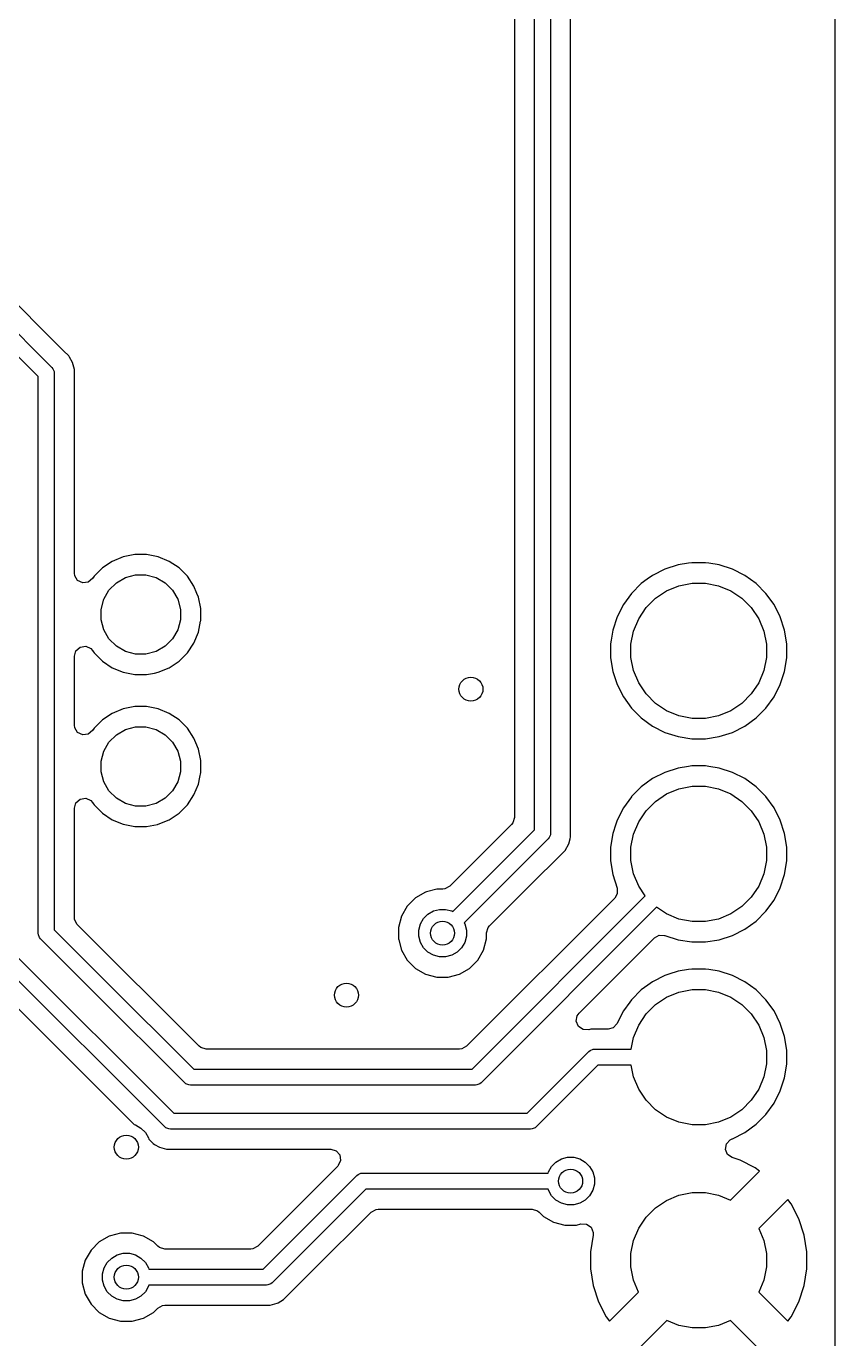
# Model space of a CAD drawing. Extents: x 45 to 205, y -97 to -37.
# Drawn here: x 194.5 to 204.6, y -84.42 to -68.01 of the extents above; entities that cross this region are included whole.
import ezdxf

# ---------------------------------------------------------------- set-up
doc = ezdxf.new("R2010")
doc.units = 0
doc.layers.add('BLACK', color=7, linetype='CONTINUOUS')

msp = doc.modelspace()

# ---------------------------------------------------------------- linework, layer by layer
at = {"layer": 'BLACK', "linetype": 'CONTINUOUS'}
for p, q in [((204.59949, -37.52457), (204.59949, -96.47557)), ((200.84999, -70.70007), (200.84999, -50.491492)), ((201.04999, -50.45007), (201.04999, -70.70007)), ((201.30049, -70.653926), (201.30049, -50.403926)), ((200.59949, -50.646614), (200.59949, -77.903526)), ((200.84999, -78.058648), (200.84999, -70.70007)), ((201.04999, -70.70007), (201.04999, -78.10007)), ((201.30049, -75.733391), (201.30049, -70.653926)), ((194.965206, -72.069533), (193.915206, -71.019532)), ((193.770705, -71.229291), (194.820705, -72.279291)), ((194.649994, -72.391424), (193.658572, -71.400002)), ((195.030463, -72.13479), (194.965206, -72.069533)), ((195.030464, -72.134793), (195.030463, -72.13479)), ((195.030467, -72.134796), (195.030464, -72.134793)), ((195.039574, -72.15057), (195.030467, -72.134796)), ((195.076608, -72.214714), (195.039574, -72.15057)), ((194.820705, -72.279291), (194.833141, -72.294444)), ((194.833141, -72.294444), (194.833141, -72.294445)), ((194.833141, -72.294445), (194.848073, -72.330493)), ((194.848073, -72.330493), (194.849994, -72.350002)), ((194.849994, -72.350002), (194.849994, -76.700002)), ((195.100494, -72.303858), (195.076608, -72.214714)), ((195.100494, -72.30386), (195.100494, -72.303858)), ((195.100494, -74.848538), (195.100494, -72.30386)), ((194.649994, -76.700002), (194.649994, -72.391424)), ((195.710662, -74.645704), (195.574091, -74.702273)), ((195.710672, -74.645701), (195.710662, -74.645704)), ((195.85566, -74.616861), (195.710672, -74.645701)), ((195.855662, -74.616861), (195.85566, -74.616861)), ((196.003498, -74.616861), (195.855662, -74.616861)), ((196.0035, -74.616861), (196.003498, -74.616861)), ((196.148487, -74.645701), (196.0035, -74.616861)), ((196.148497, -74.645704), (196.148487, -74.645701)), ((196.285068, -74.702273), (196.148497, -74.645704)), ((195.45116, -74.784412), (195.346631, -74.888941)), ((195.451164, -74.784409), (195.45116, -74.784412)), ((195.574078, -74.70228), (195.451164, -74.784409)), ((195.574091, -74.702273), (195.574078, -74.70228)), ((196.285081, -74.70228), (196.285068, -74.702273)), ((196.407995, -74.784409), (196.285081, -74.70228)), ((196.407999, -74.784412), (196.407995, -74.784409)), ((196.512528, -74.888941), (196.407999, -74.784412)), ((202.477546, -74.80013), (202.323205, -74.87877)), ((202.642296, -74.746599), (202.477546, -74.80013)), ((202.773722, -74.725783), (202.642296, -74.746599)), ((202.813383, -74.719502), (202.773722, -74.725783)), ((202.986605, -74.719502), (202.813383, -74.719502)), ((203.026265, -74.725783), (202.986605, -74.719502)), ((203.157692, -74.746599), (203.026265, -74.725783)), ((203.157693, -74.746599), (203.157692, -74.746599)), ((203.157695, -74.7466), (203.157693, -74.746599)), ((203.322439, -74.800129), (203.157695, -74.7466)), ((203.476782, -74.87877), (203.322439, -74.800129)), ((195.104912, -74.881343), (195.100494, -74.848538)), ((195.141631, -74.940786), (195.104912, -74.881343)), ((195.204658, -74.970941), (195.141631, -74.940786)), ((195.273983, -74.962234), (195.204658, -74.970941)), ((195.327596, -74.917429), (195.273983, -74.962234)), ((195.346628, -74.888945), (195.327596, -74.917429)), ((195.346631, -74.888941), (195.346628, -74.888945)), ((195.532903, -75.06298), (195.625199, -74.970684)), ((195.625199, -74.970684), (195.738238, -74.905421)), ((195.738238, -74.905421), (195.864317, -74.871639)), ((195.864317, -74.871639), (195.994843, -74.871639)), ((195.994843, -74.871639), (196.120922, -74.905421)), ((196.120922, -74.905421), (196.233961, -74.970684)), ((196.233961, -74.970684), (196.326257, -75.06298)), ((196.512531, -74.888945), (196.512528, -74.888941)), ((196.59466, -75.011859), (196.512531, -74.888945)), ((202.183063, -74.98059), (202.060582, -75.103071)), ((202.183064, -74.98059), (202.183063, -74.98059)), ((202.183066, -74.980588), (202.183064, -74.98059)), ((202.258245, -74.925967), (202.183066, -74.980588)), ((202.323205, -74.87877), (202.258245, -74.925967)), ((202.653252, -75.006603), (202.816679, -74.974095)), ((202.816679, -74.974095), (202.983309, -74.974095)), ((202.983309, -74.974095), (203.146736, -75.006603)), ((203.616922, -74.980588), (203.476782, -74.87877)), ((203.739408, -75.103074), (203.616922, -74.980588)), ((195.46764, -75.176019), (195.532903, -75.06298)), ((196.326257, -75.06298), (196.39152, -75.176019)), ((196.594667, -75.011872), (196.59466, -75.011859)), ((196.632442, -75.103071), (196.594667, -75.011872)), ((196.651238, -75.148448), (196.632442, -75.103071)), ((196.651238, -75.148452), (196.651238, -75.148448)), ((196.651239, -75.148453), (196.651238, -75.148452)), ((196.68008, -75.29344), (196.651239, -75.148453)), ((202.027614, -75.148448), (201.958762, -75.243213)), ((202.06058, -75.103074), (202.027614, -75.148448)), ((202.060582, -75.103072), (202.06058, -75.103074)), ((202.060582, -75.103071), (202.060582, -75.103072)), ((202.36076, -75.162943), (202.499307, -75.070369)), ((202.499307, -75.070369), (202.653252, -75.006603)), ((203.146736, -75.006603), (203.300681, -75.070369)), ((203.300681, -75.070369), (203.439228, -75.162943)), ((203.841226, -75.243214), (203.739408, -75.103074)), ((195.433858, -75.302098), (195.46764, -75.176019)), ((195.433858, -75.432624), (195.433858, -75.302098)), ((196.39152, -75.176019), (196.425302, -75.302098)), ((196.425302, -75.302098), (196.425302, -75.432624)), ((196.68008, -75.441281), (196.68008, -75.29344)), ((201.958762, -75.243213), (201.880122, -75.397554)), ((202.150361, -75.419315), (202.242935, -75.280768)), ((202.242935, -75.280768), (202.36076, -75.162943)), ((203.439228, -75.162943), (203.557053, -75.280768)), ((203.557053, -75.280768), (203.649627, -75.419315)), ((203.919867, -75.397557), (203.841226, -75.243214)), ((195.46764, -75.558703), (195.433858, -75.432624)), ((196.425302, -75.432624), (196.39152, -75.558703)), ((196.651238, -75.586274), (196.678295, -75.450252)), ((196.678295, -75.450252), (196.68008, -75.441281)), ((201.880122, -75.397554), (201.826591, -75.562304)), ((202.086595, -75.57326), (202.150361, -75.419315)), ((203.649627, -75.419315), (203.713393, -75.57326)), ((203.973396, -75.562301), (203.919867, -75.397557)), ((195.532903, -75.671742), (195.46764, -75.558703)), ((196.39152, -75.558703), (196.326257, -75.671742)), ((196.594664, -75.722856), (196.651238, -75.586274)), ((201.826591, -75.562304), (201.806828, -75.687086)), ((202.054087, -75.736687), (202.086595, -75.57326)), ((203.713393, -75.57326), (203.745901, -75.736687)), ((204.000494, -75.733391), (203.973396, -75.562301)), ((195.120179, -75.819144), (195.172983, -75.773389)), ((195.172983, -75.773389), (195.242141, -75.763445)), ((195.242141, -75.763445), (195.305697, -75.79247)), ((195.305697, -75.79247), (195.327595, -75.817291)), ((195.625199, -75.764038), (195.532903, -75.671742)), ((195.738238, -75.829301), (195.625199, -75.764038)), ((196.233961, -75.764038), (196.120922, -75.829301)), ((196.326257, -75.671742), (196.233961, -75.764038)), ((196.512531, -75.845777), (196.594664, -75.722856)), ((201.30049, -78.146214), (201.30049, -75.733391)), ((201.806828, -75.687086), (201.799494, -75.733391)), ((201.799494, -75.733391), (201.799494, -75.906613)), ((202.054087, -75.903317), (202.054087, -75.736687)), ((203.745901, -75.736687), (203.745901, -75.903317)), ((204.000494, -75.906613), (204.000494, -75.733391)), ((195.100494, -75.886183), (195.120179, -75.819144)), ((195.100494, -76.748538), (195.100494, -75.886183)), ((195.327595, -75.817291), (195.335965, -75.829817)), ((195.335965, -75.829817), (195.34663, -75.845779)), ((195.34663, -75.845779), (195.45116, -75.950309)), ((195.45116, -75.950309), (195.451164, -75.950312)), ((195.451164, -75.950312), (195.574078, -76.032441)), ((195.864317, -75.863083), (195.738238, -75.829301)), ((195.994843, -75.863083), (195.864317, -75.863083)), ((196.120922, -75.829301), (195.994843, -75.863083)), ((196.285075, -76.032445), (196.407996, -75.950312)), ((196.407996, -75.950312), (196.512531, -75.845777)), ((201.799494, -75.906613), (201.826592, -76.077703)), ((202.086595, -76.066744), (202.054087, -75.903317)), ((203.745901, -75.903317), (203.713393, -76.066744)), ((203.973396, -76.077703), (204.000494, -75.906613)), ((195.574078, -76.032441), (195.574091, -76.032448)), ((195.574091, -76.032448), (195.710662, -76.089017)), ((195.710662, -76.089017), (195.710667, -76.089019)), ((195.710667, -76.089019), (195.710671, -76.089019)), ((195.710671, -76.089019), (195.710672, -76.08902)), ((195.710672, -76.08902), (195.855659, -76.117861)), ((195.855659, -76.117861), (195.855662, -76.117861)), ((195.855662, -76.117861), (196.0035, -76.117861)), ((196.0035, -76.117861), (196.101042, -76.098457)), ((196.101042, -76.098457), (196.148493, -76.089019)), ((196.148493, -76.089019), (196.285075, -76.032445)), ((201.826592, -76.077703), (201.880121, -76.242447)), ((202.150361, -76.220689), (202.086595, -76.066744)), ((203.713393, -76.066744), (203.649627, -76.220689)), ((203.919867, -76.242447), (203.973396, -76.077703)), ((201.880121, -76.242447), (201.958762, -76.39679)), ((202.242935, -76.359236), (202.150361, -76.220689)), ((203.649627, -76.220689), (203.557053, -76.359236)), ((203.841226, -76.39679), (203.919867, -76.242447)), ((201.958762, -76.39679), (202.06058, -76.53693)), ((202.36076, -76.477061), (202.242935, -76.359236)), ((203.557053, -76.359236), (203.439228, -76.477061)), ((203.739408, -76.53693), (203.841226, -76.39679)), ((195.574078, -76.60228), (195.451164, -76.684409)), ((195.574091, -76.602273), (195.574078, -76.60228)), ((195.710662, -76.545704), (195.574091, -76.602273)), ((195.710672, -76.545701), (195.710662, -76.545704)), ((195.85566, -76.516861), (195.710672, -76.545701)), ((195.855662, -76.516861), (195.85566, -76.516861)), ((196.003498, -76.516861), (195.855662, -76.516861)), ((196.0035, -76.516861), (196.003498, -76.516861)), ((196.148487, -76.545701), (196.0035, -76.516861)), ((196.148497, -76.545704), (196.148487, -76.545701)), ((196.285068, -76.602273), (196.148497, -76.545704)), ((196.285081, -76.60228), (196.285068, -76.602273)), ((196.407995, -76.684409), (196.285081, -76.60228)), ((202.06058, -76.53693), (202.183066, -76.659416)), ((202.499307, -76.569635), (202.36076, -76.477061)), ((202.653252, -76.633401), (202.499307, -76.569635)), ((203.300681, -76.569635), (203.146736, -76.633401)), ((203.439228, -76.477061), (203.300681, -76.569635)), ((203.616922, -76.659416), (203.739408, -76.53693)), ((194.649994, -79.350002), (194.649994, -76.700002)), ((194.849994, -76.700002), (194.849994, -79.30858)), ((195.104912, -76.781343), (195.100494, -76.748538)), ((195.141631, -76.840786), (195.104912, -76.781343)), ((195.346628, -76.788945), (195.327596, -76.817429)), ((195.346631, -76.788941), (195.346628, -76.788945)), ((195.45116, -76.684412), (195.346631, -76.788941)), ((195.451164, -76.684409), (195.45116, -76.684412)), ((195.738238, -76.805421), (195.864317, -76.771639)), ((195.864317, -76.771639), (195.994843, -76.771639)), ((195.994843, -76.771639), (196.120922, -76.805421)), ((196.407999, -76.684412), (196.407995, -76.684409)), ((196.512528, -76.788941), (196.407999, -76.684412)), ((196.512531, -76.788945), (196.512528, -76.788941)), ((196.59466, -76.911859), (196.512531, -76.788945)), ((202.183066, -76.659416), (202.323206, -76.761234)), ((202.323206, -76.761234), (202.477549, -76.839875)), ((202.816679, -76.665909), (202.653252, -76.633401)), ((202.983309, -76.665909), (202.816679, -76.665909)), ((203.146736, -76.633401), (202.983309, -76.665909)), ((203.322439, -76.839875), (203.476782, -76.761234)), ((203.476782, -76.761234), (203.616922, -76.659416)), ((195.204658, -76.870941), (195.141631, -76.840786)), ((195.273983, -76.862234), (195.204658, -76.870941)), ((195.327596, -76.817429), (195.273983, -76.862234)), ((195.532903, -76.96298), (195.625199, -76.870684)), ((195.625199, -76.870684), (195.738238, -76.805421)), ((196.120922, -76.805421), (196.233961, -76.870684)), ((196.233961, -76.870684), (196.326257, -76.96298)), ((196.594667, -76.911872), (196.59466, -76.911859)), ((196.619769, -76.972474), (196.594667, -76.911872)), ((202.477549, -76.839875), (202.642293, -76.893404)), ((202.642293, -76.893404), (202.813383, -76.920502)), ((202.813383, -76.920502), (202.813384, -76.920502)), ((202.813384, -76.920502), (202.986604, -76.920502)), ((202.986604, -76.920502), (202.986605, -76.920502)), ((202.986605, -76.920502), (203.157695, -76.893404)), ((203.157695, -76.893404), (203.322439, -76.839875)), ((195.433858, -77.202098), (195.46764, -77.076019)), ((195.46764, -77.076019), (195.532903, -76.96298)), ((196.326257, -76.96298), (196.39152, -77.076019)), ((196.39152, -77.076019), (196.425302, -77.202098)), ((196.651238, -77.048448), (196.619769, -76.972474)), ((196.651238, -77.048452), (196.651238, -77.048448)), ((196.651239, -77.048453), (196.651238, -77.048452)), ((196.68008, -77.19344), (196.651239, -77.048453)), ((195.433858, -77.332624), (195.433858, -77.202098)), ((196.425302, -77.202098), (196.425302, -77.332624)), ((196.68008, -77.341281), (196.68008, -77.19344)), ((202.773722, -77.265783), (202.642296, -77.286599)), ((202.813383, -77.259502), (202.773722, -77.265783)), ((202.986605, -77.259502), (202.813383, -77.259502)), ((203.026265, -77.265783), (202.986605, -77.259502)), ((203.157692, -77.286599), (203.026265, -77.265783)), ((195.46764, -77.458703), (195.433858, -77.332624)), ((196.425302, -77.332624), (196.39152, -77.458703)), ((196.651238, -77.486274), (196.668511, -77.399439)), ((196.668511, -77.399439), (196.68008, -77.341281)), ((202.323205, -77.41877), (202.24325, -77.476861)), ((202.477546, -77.34013), (202.323205, -77.41877)), ((202.642296, -77.286599), (202.477546, -77.34013)), ((203.157693, -77.286599), (203.157692, -77.286599)), ((203.157695, -77.2866), (203.157693, -77.286599)), ((203.322439, -77.340129), (203.157695, -77.2866)), ((203.476782, -77.41877), (203.322439, -77.340129)), ((203.616922, -77.520588), (203.476782, -77.41877)), ((195.532903, -77.571742), (195.46764, -77.458703)), ((195.625199, -77.664038), (195.532903, -77.571742)), ((196.326257, -77.571742), (196.233961, -77.664038)), ((196.39152, -77.458703), (196.326257, -77.571742)), ((196.594664, -77.622856), (196.651238, -77.486274)), ((202.183063, -77.52059), (202.060582, -77.643071)), ((202.183064, -77.52059), (202.183063, -77.52059)), ((202.183066, -77.520588), (202.183064, -77.52059)), ((202.24325, -77.476861), (202.183066, -77.520588)), ((202.499307, -77.610369), (202.653252, -77.546603)), ((202.653252, -77.546603), (202.816679, -77.514095)), ((202.816679, -77.514095), (202.983309, -77.514095)), ((202.983309, -77.514095), (203.146736, -77.546603)), ((203.146736, -77.546603), (203.300681, -77.610369)), ((203.739408, -77.643074), (203.616922, -77.520588)), ((195.100494, -77.786183), (195.120179, -77.719144)), ((195.120179, -77.719144), (195.172983, -77.673389)), ((195.172983, -77.673389), (195.242141, -77.663445)), ((195.242141, -77.663445), (195.305697, -77.69247)), ((195.305697, -77.69247), (195.327595, -77.717291)), ((195.327595, -77.717291), (195.334706, -77.727933)), ((195.334706, -77.727933), (195.34663, -77.745779)), ((195.34663, -77.745779), (195.45116, -77.850309)), ((195.738238, -77.729301), (195.625199, -77.664038)), ((195.864317, -77.763083), (195.738238, -77.729301)), ((195.994843, -77.763083), (195.864317, -77.763083)), ((196.120922, -77.729301), (195.994843, -77.763083)), ((196.233961, -77.664038), (196.120922, -77.729301)), ((196.407996, -77.850312), (196.512531, -77.745777)), ((196.512531, -77.745777), (196.594664, -77.622856)), ((202.058814, -77.645505), (201.958762, -77.783213)), ((202.06058, -77.643074), (202.058814, -77.645505)), ((202.060582, -77.643072), (202.06058, -77.643074)), ((202.060582, -77.643071), (202.060582, -77.643072)), ((202.242935, -77.820768), (202.36076, -77.702943)), ((202.36076, -77.702943), (202.499307, -77.610369)), ((203.300681, -77.610369), (203.439228, -77.702943)), ((203.439228, -77.702943), (203.557053, -77.820768)), ((203.841226, -77.783214), (203.739408, -77.643074)), ((195.100494, -79.153458), (195.100494, -77.786183)), ((195.45116, -77.850309), (195.451164, -77.850312)), ((195.451164, -77.850312), (195.574078, -77.932441)), ((195.574078, -77.932441), (195.574091, -77.932448)), ((195.574091, -77.932448), (195.710662, -77.989017)), ((196.148493, -77.989019), (196.285075, -77.932445)), ((196.285075, -77.932445), (196.407996, -77.850312)), ((200.59949, -77.903526), (200.579805, -77.970565)), ((201.880121, -77.937557), (201.8634, -77.989019)), ((201.880122, -77.937554), (201.880121, -77.937556)), ((201.880121, -77.937556), (201.880121, -77.937557)), ((201.958762, -77.783213), (201.880122, -77.937554)), ((202.150361, -77.959315), (202.242935, -77.820768)), ((203.557053, -77.820768), (203.649627, -77.959315)), ((203.919867, -77.937557), (203.841226, -77.783214)), ((203.973396, -78.102301), (203.919867, -77.937557)), ((195.710662, -77.989017), (195.710667, -77.989019)), ((195.710667, -77.989019), (195.710671, -77.989019)), ((195.710671, -77.989019), (195.710672, -77.98902)), ((195.710672, -77.98902), (195.855659, -78.017861)), ((195.855659, -78.017861), (195.855662, -78.017861)), ((195.855662, -78.017861), (196.0035, -78.017861)), ((196.0035, -78.017861), (196.137493, -77.991207)), ((196.137493, -77.991207), (196.148493, -77.989019)), ((200.563171, -77.991207), (199.791127, -78.763251)), ((199.828068, -79.080569), (200.84999, -78.058648)), ((200.579805, -77.970565), (200.563171, -77.991207)), ((201.04999, -78.10007), (201.048069, -78.119579)), ((201.8634, -77.989019), (201.826591, -78.102304)), ((202.086595, -78.11326), (202.150361, -77.959315)), ((203.649627, -77.959315), (203.713393, -78.11326)), ((201.020701, -78.170781), (199.96949, -79.221991)), ((201.033137, -78.155627), (201.020701, -78.170781)), ((201.048069, -78.119579), (201.033137, -78.155627)), ((201.23046, -78.315282), (201.276604, -78.235358)), ((201.276604, -78.235358), (201.294223, -78.169601)), ((201.294223, -78.169601), (201.30049, -78.146214)), ((201.826591, -78.102304), (201.799494, -78.273391)), ((202.054087, -78.276687), (202.086595, -78.11326)), ((203.713393, -78.11326), (203.745901, -78.276687)), ((204.000494, -78.273391), (203.973396, -78.102301)), ((200.749006, -78.796736), (201.23046, -78.315282)), ((201.799494, -78.273391), (201.799494, -78.446612)), ((202.054087, -78.443317), (202.054087, -78.276687)), ((203.745901, -78.276687), (203.745901, -78.443317)), ((204.000494, -78.446613), (204.000494, -78.273391)), ((201.799494, -78.446612), (201.826591, -78.6177)), ((202.086595, -78.606744), (202.054087, -78.443317)), ((203.745901, -78.443317), (203.713393, -78.606744)), ((203.973396, -78.617703), (204.000494, -78.446613)), ((201.826591, -78.6177), (201.881591, -78.786972)), ((202.150361, -78.760689), (202.086595, -78.606744)), ((203.713393, -78.606744), (203.649627, -78.760689)), ((203.919867, -78.782447), (203.973396, -78.617703)), ((199.361972, -78.909563), (199.259483, -79.012052)), ((199.361978, -78.909558), (199.361972, -78.909563)), ((199.487501, -78.837087), (199.361978, -78.909558)), ((199.498983, -78.83401), (199.487501, -78.837087)), ((199.627515, -78.79957), (199.498983, -78.83401)), ((199.703446, -78.79957), (199.627515, -78.79957)), ((199.729804, -78.796736), (199.703446, -78.79957)), ((199.791127, -78.763251), (199.729804, -78.796736)), ((201.851341, -78.912971), (200.001131, -80.763183)), ((200.068572, -81.050002), (202.233483, -78.88509)), ((200.286809, -79.258933), (200.749006, -78.796736)), ((201.883586, -78.856813), (201.851341, -78.912971)), ((201.881591, -78.786972), (201.883586, -78.856813)), ((202.233483, -78.88509), (202.150361, -78.760689)), ((203.557053, -78.899236), (203.439228, -79.017061)), ((203.649627, -78.760689), (203.557053, -78.899236)), ((203.841226, -78.93679), (203.919867, -78.782447)), ((199.259478, -79.012058), (199.187007, -79.137581)), ((199.259483, -79.012052), (199.259478, -79.012058)), ((199.517362, -79.112064), (199.585185, -79.072906)), ((199.585185, -79.072906), (199.660832, -79.052637)), ((199.660832, -79.052637), (199.739148, -79.052637)), ((199.739148, -79.052637), (199.814795, -79.072906)), ((199.814795, -79.072906), (199.828068, -79.080569)), ((202.374905, -79.026512), (200.180705, -81.220713)), ((202.499307, -79.109635), (202.374905, -79.026512)), ((203.439228, -79.017061), (203.300681, -79.109635)), ((203.616922, -79.199416), (203.739408, -79.07693)), ((203.739408, -79.07693), (203.841226, -78.93679)), ((195.103328, -79.179816), (195.100494, -79.153458)), ((195.136813, -79.241139), (195.103328, -79.179816)), ((196.658857, -80.763183), (195.136813, -79.241139)), ((199.187006, -79.137585), (199.14949, -79.277595)), ((199.187007, -79.137581), (199.187006, -79.137585)), ((199.402557, -79.310912), (199.422826, -79.235265)), ((199.422826, -79.235265), (199.461984, -79.167442)), ((199.461984, -79.167442), (199.517362, -79.112064)), ((199.96949, -79.221991), (199.977154, -79.235265)), ((199.977154, -79.235265), (199.997423, -79.310912)), ((202.653252, -79.173401), (202.499307, -79.109635)), ((202.816679, -79.205909), (202.653252, -79.173401)), ((202.983309, -79.205909), (202.816679, -79.205909)), ((203.146736, -79.173401), (202.983309, -79.205909)), ((203.300681, -79.109635), (203.146736, -79.173401)), ((203.476782, -79.301234), (203.616922, -79.199416)), ((194.651915, -79.369511), (194.649994, -79.350002)), ((194.666847, -79.405559), (194.651915, -79.369511)), ((194.679283, -79.420713), (194.666847, -79.405559)), ((194.849994, -79.30858), (195.470705, -79.929291)), ((199.14949, -79.277595), (199.14949, -79.422545)), ((199.402557, -79.389228), (199.402557, -79.310912)), ((199.422826, -79.464875), (199.402557, -79.389228)), ((199.997423, -79.389228), (199.977154, -79.464875)), ((199.997423, -79.310912), (199.997423, -79.389228)), ((200.25049, -79.346614), (200.270175, -79.279575)), ((200.25049, -79.422545), (200.25049, -79.346614)), ((200.270175, -79.279575), (200.286809, -79.258933)), ((201.406143, -80.349534), (202.347025, -79.408651)), ((202.347025, -79.408651), (202.408346, -79.375168)), ((202.408346, -79.375168), (202.473023, -79.378403)), ((202.473023, -79.378403), (202.477541, -79.379871)), ((202.477541, -79.379871), (202.477549, -79.379875)), ((202.477549, -79.379875), (202.642293, -79.433404)), ((203.157695, -79.433404), (203.322439, -79.379875)), ((203.322439, -79.379875), (203.476782, -79.301234)), ((195.329283, -80.070713), (194.679283, -79.420713)), ((199.14949, -79.422545), (199.1524, -79.433404)), ((199.1524, -79.433404), (199.187007, -79.562558)), ((199.187007, -79.562558), (199.259478, -79.688081)), ((199.461984, -79.532698), (199.422826, -79.464875)), ((199.517362, -79.588076), (199.461984, -79.532698)), ((199.937996, -79.532698), (199.882618, -79.588076)), ((199.977154, -79.464875), (199.937996, -79.532698)), ((200.140499, -79.688085), (200.212974, -79.562555)), ((200.212974, -79.562555), (200.25049, -79.422545)), ((202.642293, -79.433404), (202.813383, -79.460502)), ((202.813383, -79.460502), (202.813384, -79.460502)), ((202.813384, -79.460502), (202.986604, -79.460502)), ((202.986604, -79.460502), (202.986605, -79.460502)), ((202.986605, -79.460502), (203.157695, -79.433404)), ((196.229283, -81.770713), (194.179283, -79.720713)), ((194.349994, -79.60858), (196.341416, -81.600002)), ((199.259478, -79.688081), (199.25948, -79.688083)), ((199.25948, -79.688083), (199.259481, -79.688085)), ((199.259481, -79.688085), (199.361975, -79.790579)), ((199.585185, -79.627234), (199.517362, -79.588076)), ((199.660832, -79.647503), (199.585185, -79.627234)), ((199.739148, -79.647503), (199.660832, -79.647503)), ((199.814795, -79.627234), (199.739148, -79.647503)), ((199.882618, -79.588076), (199.814795, -79.627234)), ((200.038005, -79.790579), (200.140499, -79.688085)), ((193.969524, -79.865214), (195.847611, -81.743301)), ((199.361975, -79.790579), (199.361976, -79.79058)), ((199.361976, -79.79058), (199.361978, -79.790581)), ((199.361978, -79.790581), (199.487501, -79.863052)), ((199.487501, -79.863052), (199.487502, -79.863052)), ((199.487502, -79.863052), (199.487505, -79.863054)), ((199.487505, -79.863054), (199.627515, -79.90057)), ((199.627515, -79.90057), (199.627518, -79.90057)), ((199.627518, -79.90057), (199.772462, -79.90057)), ((199.772462, -79.90057), (199.772465, -79.90057)), ((199.772465, -79.90057), (199.912475, -79.863054)), ((199.912475, -79.863054), (200.038005, -79.790579)), ((202.477546, -79.88013), (202.323205, -79.95877)), ((202.526869, -79.864104), (202.477546, -79.88013)), ((202.642293, -79.8266), (202.526869, -79.864104)), ((202.642296, -79.826599), (202.642293, -79.8266)), ((202.773722, -79.805783), (202.642296, -79.826599)), ((202.813383, -79.799502), (202.773722, -79.805783)), ((202.986605, -79.799502), (202.813383, -79.799502)), ((203.026265, -79.805783), (202.986605, -79.799502)), ((203.157692, -79.826599), (203.026265, -79.805783)), ((203.157693, -79.826599), (203.157692, -79.826599)), ((203.157695, -79.8266), (203.157693, -79.826599)), ((203.322439, -79.880129), (203.157695, -79.8266)), ((203.476782, -79.95877), (203.322439, -79.880129)), ((196.479284, -81.220713), (195.329283, -80.070713)), ((195.470705, -79.929291), (196.591415, -81.050002)), ((202.183063, -80.06059), (202.060582, -80.183071)), ((202.183064, -80.06059), (202.183063, -80.06059)), ((202.183066, -80.060588), (202.183064, -80.06059)), ((202.263251, -80.00233), (202.183066, -80.060588)), ((202.323205, -79.95877), (202.263251, -80.00233)), ((202.653252, -80.086603), (202.816679, -80.054095)), ((202.816679, -80.054095), (202.983309, -80.054095)), ((202.983309, -80.054095), (203.146736, -80.086603)), ((203.616922, -80.060588), (203.476782, -79.95877)), ((203.739408, -80.183074), (203.616922, -80.060588)), ((202.038655, -80.213251), (201.958762, -80.323213)), ((202.06058, -80.183074), (202.038655, -80.213251)), ((202.060582, -80.183072), (202.06058, -80.183074)), ((202.060582, -80.183071), (202.060582, -80.183072)), ((202.36076, -80.242943), (202.499307, -80.150369)), ((202.499307, -80.150369), (202.653252, -80.086603)), ((203.146736, -80.086603), (203.300681, -80.150369)), ((203.300681, -80.150369), (203.439228, -80.242943)), ((203.841226, -80.323214), (203.739408, -80.183074)), ((201.370705, -80.451928), (201.382293, -80.383026)), ((201.382293, -80.383026), (201.406143, -80.349534)), ((201.958762, -80.323213), (201.87796, -80.481797)), ((202.150361, -80.499315), (202.242935, -80.360768)), ((202.242935, -80.360768), (202.36076, -80.242943)), ((203.439228, -80.242943), (203.557053, -80.360768)), ((203.557053, -80.360768), (203.649627, -80.499315)), ((203.919867, -80.477557), (203.841226, -80.323214)), ((201.398207, -80.516157), (201.370705, -80.451928)), ((201.456069, -80.555321), (201.398207, -80.516157)), ((201.525919, -80.556986), (201.456069, -80.555321)), ((201.55385, -80.549502), (201.525919, -80.556986)), ((201.646138, -80.549502), (201.55385, -80.549502)), ((201.767475, -80.549502), (201.646138, -80.549502)), ((201.829985, -80.532593), (201.767475, -80.549502)), ((201.87796, -80.481797), (201.829985, -80.532593)), ((202.086595, -80.65326), (202.150361, -80.499315)), ((203.649627, -80.499315), (203.713393, -80.65326)), ((203.973396, -80.642301), (203.919867, -80.477557)), ((202.057406, -80.800002), (202.086595, -80.65326)), ((203.713393, -80.65326), (203.745901, -80.816687)), ((204.000494, -80.813391), (203.973396, -80.642301)), ((196.679499, -80.779817), (196.658857, -80.763183)), ((196.746538, -80.799502), (196.679499, -80.779817)), ((199.91345, -80.799502), (196.746538, -80.799502)), ((199.939808, -80.796668), (199.91345, -80.799502)), ((200.001131, -80.763183), (199.939808, -80.796668)), ((200.758572, -81.600002), (201.529283, -80.829291)), ((201.529283, -80.829291), (201.544437, -80.816855)), ((201.544437, -80.816855), (201.580485, -80.801923)), ((201.580485, -80.801923), (201.599994, -80.800002)), ((201.599994, -80.800002), (202.057406, -80.800002)), ((203.745901, -80.816687), (203.745901, -80.983317)), ((204.000494, -80.986613), (204.000494, -80.813391)), ((196.591415, -81.050002), (198.299994, -81.050002)), ((198.299994, -81.050002), (200.068572, -81.050002)), ((201.641416, -81.000002), (200.870705, -81.770713)), ((202.057406, -81.000002), (201.641416, -81.000002)), ((202.086595, -81.146744), (202.057406, -81.000002)), ((203.745901, -80.983317), (203.713393, -81.146744)), ((203.973396, -81.157703), (204.000494, -80.986613)), ((202.150361, -81.300689), (202.086595, -81.146744)), ((203.713393, -81.146744), (203.649627, -81.300689)), ((203.919867, -81.322447), (203.973396, -81.157703)), ((196.494437, -81.23315), (196.479284, -81.220713)), ((196.530485, -81.248081), (196.494437, -81.23315)), ((196.549994, -81.250002), (196.530485, -81.248081)), ((198.299994, -81.250002), (196.549994, -81.250002)), ((200.109994, -81.250002), (198.299994, -81.250002)), ((200.129503, -81.248081), (200.109994, -81.250002)), ((200.165551, -81.233149), (200.129503, -81.248081)), ((200.180705, -81.220713), (200.165551, -81.233149)), ((202.242935, -81.439236), (202.150361, -81.300689)), ((203.649627, -81.300689), (203.557053, -81.439236)), ((203.841226, -81.47679), (203.919867, -81.322447)), ((202.36076, -81.557061), (202.242935, -81.439236)), ((203.557053, -81.439236), (203.439228, -81.557061)), ((203.739408, -81.61693), (203.841226, -81.47679)), ((196.341416, -81.600002), (200.758572, -81.600002)), ((202.499307, -81.649635), (202.36076, -81.557061)), ((202.653252, -81.713401), (202.499307, -81.649635)), ((203.300681, -81.649635), (203.146736, -81.713401)), ((203.439228, -81.557061), (203.300681, -81.649635)), ((203.616922, -81.739416), (203.739408, -81.61693)), ((195.847611, -81.743301), (195.864795, -81.747906)), ((195.864795, -81.747906), (195.932618, -81.787064)), ((195.932618, -81.787064), (195.987996, -81.842442)), ((195.987996, -81.842442), (196.027154, -81.910265)), ((196.244437, -81.783149), (196.229283, -81.770713)), ((196.280485, -81.798081), (196.244437, -81.783149)), ((196.299994, -81.800002), (196.280485, -81.798081)), ((200.799994, -81.800002), (196.299994, -81.800002)), ((200.819503, -81.798081), (200.799994, -81.800002)), ((200.855551, -81.783149), (200.819503, -81.798081)), ((200.870705, -81.770713), (200.855551, -81.783149)), ((202.816679, -81.745909), (202.653252, -81.713401)), ((202.983309, -81.745909), (202.816679, -81.745909)), ((203.146736, -81.713401), (202.983309, -81.745909)), ((203.322439, -81.919875), (203.476782, -81.841234)), ((203.476782, -81.841234), (203.616922, -81.739416)), ((196.027154, -81.910265), (196.031758, -81.927448)), ((196.031758, -81.927448), (196.084782, -81.980472)), ((196.084782, -81.980472), (196.084783, -81.980473)), ((196.084783, -81.980473), (196.084785, -81.980474)), ((196.084785, -81.980474), (196.102551, -81.990731)), ((196.102551, -81.990731), (196.164706, -82.026616)), ((196.164706, -82.026616), (196.25385, -82.050502)), ((203.234407, -82.052966), (203.246322, -81.98412)), ((203.246322, -81.98412), (203.293566, -81.932644)), ((203.293566, -81.932644), (203.319284, -81.920899)), ((203.319284, -81.920899), (203.322439, -81.919875)), ((196.25385, -82.050502), (196.253852, -82.050502)), ((196.253852, -82.050502), (198.30445, -82.050502)), ((198.30445, -82.050502), (198.371489, -82.070187)), ((198.371489, -82.070187), (198.417244, -82.122991)), ((198.427188, -82.192149), (198.398163, -82.255705)), ((198.417244, -82.122991), (198.427188, -82.192149)), ((201.117366, -82.211996), (201.185189, -82.172838)), ((201.185189, -82.172838), (201.260836, -82.152569)), ((201.260836, -82.152569), (201.339152, -82.152569)), ((201.339152, -82.152569), (201.414799, -82.172838)), ((201.414799, -82.172838), (201.482622, -82.211996)), ((203.261605, -82.117325), (203.234407, -82.052966)), ((203.319281, -82.156762), (203.261605, -82.117325)), ((203.418211, -82.188906), (203.319281, -82.156762)), ((203.607544, -82.285377), (203.418211, -82.188906)), ((198.392131, -82.262183), (197.391131, -83.263183)), ((198.398163, -82.255705), (198.392131, -82.262183)), ((198.629283, -82.379291), (198.644436, -82.366855)), ((198.644436, -82.366855), (198.654994, -82.362481)), ((198.654994, -82.362481), (198.680485, -82.351923)), ((198.680485, -82.351923), (198.699994, -82.350002)), ((198.699994, -82.350002), (201.018863, -82.350002)), ((201.018863, -82.350002), (201.02283, -82.335197)), ((201.02283, -82.335197), (201.061988, -82.267374)), ((201.061988, -82.267374), (201.117366, -82.211996)), ((201.482622, -82.211996), (201.538, -82.267374)), ((201.538, -82.267374), (201.577158, -82.335197)), ((201.577158, -82.335197), (201.597427, -82.410844)), ((203.297421, -82.689018), (203.66171, -82.32473)), ((203.66171, -82.32473), (203.607544, -82.285377)), ((197.729283, -83.279291), (198.629283, -82.379291)), ((201.597427, -82.48916), (201.577158, -82.564807)), ((201.597427, -82.410844), (201.597427, -82.48916)), ((198.741416, -82.550002), (197.870705, -83.420713)), ((201.018863, -82.550002), (198.741416, -82.550002)), ((201.02283, -82.564807), (201.018863, -82.550002)), ((201.061988, -82.63263), (201.02283, -82.564807)), ((201.117366, -82.688008), (201.061988, -82.63263)), ((201.185189, -82.727166), (201.117366, -82.688008)), ((201.482622, -82.688008), (201.414799, -82.727166)), ((201.538, -82.63263), (201.482622, -82.688008)), ((201.577158, -82.564807), (201.538, -82.63263)), ((202.36076, -82.782943), (202.499307, -82.690369)), ((202.499307, -82.690369), (202.653252, -82.626603)), ((202.653252, -82.626603), (202.816679, -82.594095)), ((202.816679, -82.594095), (202.983309, -82.594095)), ((202.983309, -82.594095), (203.146736, -82.626603)), ((203.146736, -82.626603), (203.297421, -82.689018)), ((204.015263, -82.678284), (203.650975, -83.042571)), ((204.015264, -82.678284), (204.015263, -82.678284)), ((204.054618, -82.732451), (204.015264, -82.678284)), ((198.080464, -83.565214), (198.808857, -82.836821)), ((198.808857, -82.836821), (198.87018, -82.803336)), ((198.87018, -82.803336), (198.896538, -82.800502)), ((198.896538, -82.800502), (200.820608, -82.800502)), ((200.820608, -82.800502), (200.887647, -82.820187)), ((200.887647, -82.820187), (200.908289, -82.836821)), ((200.908289, -82.836821), (200.961979, -82.890511)), ((201.260836, -82.747435), (201.185189, -82.727166)), ((201.339152, -82.747435), (201.260836, -82.747435)), ((201.414799, -82.727166), (201.339152, -82.747435)), ((202.242935, -82.900768), (202.36076, -82.782943)), ((204.151089, -82.921784), (204.054618, -82.732451)), ((200.961979, -82.890511), (200.96198, -82.890512)), ((200.96198, -82.890512), (200.961982, -82.890513)), ((200.961982, -82.890513), (201.087505, -82.962984)), ((201.087505, -82.962984), (201.087506, -82.962984)), ((201.087506, -82.962984), (201.087509, -82.962986)), ((201.087509, -82.962986), (201.227519, -83.000502)), ((201.227519, -83.000502), (201.227522, -83.000502)), ((201.227522, -83.000502), (201.372465, -83.000502)), ((201.372465, -83.000502), (201.372469, -83.000502)), ((201.372469, -83.000502), (201.428549, -82.985475)), ((201.428549, -82.985475), (201.498395, -82.987138)), ((201.498395, -82.987138), (201.556258, -83.0263)), ((202.150361, -83.039315), (202.242935, -82.900768)), ((204.216751, -83.123871), (204.151089, -82.921784)), ((195.537505, -83.137019), (195.411982, -83.20949)), ((195.552523, -83.132995), (195.537505, -83.137019)), ((195.677519, -83.099502), (195.552523, -83.132995)), ((195.822469, -83.099502), (195.677519, -83.099502)), ((195.947465, -83.132995), (195.822469, -83.099502)), ((195.962483, -83.137019), (195.947465, -83.132995)), ((196.088005, -83.20949), (195.962482, -83.137019)), ((195.962482, -83.137019), (195.962483, -83.137019)), ((201.583113, -83.124648), (201.549994, -83.333755)), ((201.556258, -83.0263), (201.583763, -83.090528)), ((201.583763, -83.090528), (201.583113, -83.124648)), ((202.086595, -83.19326), (202.150361, -83.039315)), ((203.650975, -83.042571), (203.713393, -83.19326)), ((204.216751, -83.123874), (204.216751, -83.123871)), ((204.249994, -83.333755), (204.216751, -83.123874)), ((195.309482, -83.31199), (195.237011, -83.437513)), ((195.309487, -83.311984), (195.309482, -83.31199)), ((195.411976, -83.209495), (195.309487, -83.311984)), ((195.411982, -83.20949), (195.411976, -83.209495)), ((195.635189, -83.372838), (195.710836, -83.352569)), ((195.710836, -83.352569), (195.789152, -83.352569)), ((195.789152, -83.352569), (195.864799, -83.372838)), ((196.088011, -83.209495), (196.088005, -83.20949)), ((196.141699, -83.263183), (196.088011, -83.209495)), ((196.162341, -83.279817), (196.141699, -83.263183)), ((196.22938, -83.299502), (196.162341, -83.279817)), ((197.30345, -83.299502), (196.22938, -83.299502)), ((197.329808, -83.296668), (197.30345, -83.299502)), ((197.391131, -83.263183), (197.329808, -83.296668)), ((197.458572, -83.550002), (197.729283, -83.279291)), ((201.549994, -83.333755), (201.549994, -83.546248)), ((202.054087, -83.356687), (202.086595, -83.19326)), ((203.713393, -83.19326), (203.745901, -83.356687)), ((204.249994, -83.546248), (204.249994, -83.333755)), ((195.23701, -83.437517), (195.199494, -83.577527)), ((195.237011, -83.437513), (195.23701, -83.437517)), ((195.47283, -83.535197), (195.511988, -83.467374)), ((195.511988, -83.467374), (195.567366, -83.411996)), ((195.567366, -83.411996), (195.635189, -83.372838)), ((195.864799, -83.372838), (195.932622, -83.411996)), ((195.932622, -83.411996), (195.988, -83.467374)), ((195.988, -83.467374), (196.027158, -83.535197)), ((197.870705, -83.420713), (197.570705, -83.720713)), ((202.054087, -83.523317), (202.054087, -83.356687)), ((203.745901, -83.356687), (203.745901, -83.523317)), ((195.199494, -83.577527), (195.199494, -83.722477)), ((195.452561, -83.610844), (195.47283, -83.535197)), ((195.452561, -83.68916), (195.452561, -83.610844)), ((196.027158, -83.535197), (196.031125, -83.550002)), ((196.031125, -83.550002), (197.458572, -83.550002)), ((197.715206, -83.930472), (198.080464, -83.565214)), ((201.549994, -83.546248), (201.583236, -83.756129)), ((202.086595, -83.686744), (202.054087, -83.523317)), ((203.745901, -83.523317), (203.713393, -83.686744)), ((204.216751, -83.756129), (204.249994, -83.546248)), ((195.199494, -83.722477), (195.23701, -83.862487)), ((195.47283, -83.764807), (195.452561, -83.68916)), ((195.511988, -83.83263), (195.47283, -83.764807)), ((195.567366, -83.888008), (195.511988, -83.83263)), ((195.988, -83.83263), (195.932622, -83.888008)), ((196.027158, -83.764807), (195.988, -83.83263)), ((196.031125, -83.750002), (196.027158, -83.764807)), ((197.499994, -83.750002), (196.031125, -83.750002)), ((197.519503, -83.748081), (197.499994, -83.750002)), ((197.555551, -83.733149), (197.519503, -83.748081)), ((197.570705, -83.720713), (197.555551, -83.733149)), ((201.583236, -83.756129), (201.583236, -83.756132)), ((201.583236, -83.756132), (201.648898, -83.958219)), ((201.784722, -84.201718), (202.14901, -83.837429)), ((202.14901, -83.837429), (202.086595, -83.686744)), ((203.713393, -83.686744), (203.650976, -83.83743)), ((203.650976, -83.83743), (204.015264, -84.201719)), ((204.151089, -83.958219), (204.216751, -83.756132)), ((204.216751, -83.756132), (204.216751, -83.756129)), ((195.23701, -83.862487), (195.237011, -83.86249)), ((195.237011, -83.86249), (195.309482, -83.988013)), ((195.309482, -83.988013), (195.309484, -83.988015)), ((195.309484, -83.988015), (195.309485, -83.988017)), ((195.309485, -83.988017), (195.411979, -84.090511)), ((195.635189, -83.927166), (195.567366, -83.888008)), ((195.710836, -83.947435), (195.635189, -83.927166)), ((195.789152, -83.947435), (195.710836, -83.947435)), ((195.864799, -83.927166), (195.789152, -83.947435)), ((195.932622, -83.888008), (195.864799, -83.927166)), ((196.141699, -84.036821), (196.203022, -84.003336)), ((196.203022, -84.003336), (196.22938, -84.000502)), ((196.22938, -84.000502), (197.546136, -84.000502)), ((197.546136, -84.000502), (197.546138, -84.000502)), ((197.546138, -84.000502), (197.635282, -83.976616)), ((197.635282, -83.976616), (197.645906, -83.970482)), ((197.645906, -83.970482), (197.715206, -83.930472)), ((201.648898, -83.958219), (201.745369, -84.147552)), ((204.054616, -84.147556), (204.151089, -83.958219)), ((195.411979, -84.090511), (195.41198, -84.090512)), ((195.41198, -84.090512), (195.411982, -84.090513)), ((195.411982, -84.090513), (195.537505, -84.162984)), ((195.537505, -84.162984), (195.537506, -84.162984)), ((195.537506, -84.162984), (195.537509, -84.162986)), ((195.537509, -84.162986), (195.677519, -84.200502)), ((195.822469, -84.200502), (195.962479, -84.162986)), ((195.962479, -84.162986), (196.088009, -84.090511)), ((196.088009, -84.090511), (196.141699, -84.036821)), ((201.745369, -84.147552), (201.784722, -84.201718)), ((204.015264, -84.201718), (204.054616, -84.147556)), ((195.677519, -84.200502), (195.677522, -84.200502)), ((195.677522, -84.200502), (195.822466, -84.200502)), ((195.822466, -84.200502), (195.822469, -84.200502)), ((202.502563, -84.190983), (202.138276, -84.555271)), ((202.653252, -84.253401), (202.502563, -84.190983)), ((202.816679, -84.285909), (202.653252, -84.253401)), ((202.983309, -84.285909), (202.816679, -84.285909)), ((203.146736, -84.253401), (202.983309, -84.285909)), ((203.297422, -84.190984), (203.146736, -84.253401)), ((203.661711, -84.555272), (203.297422, -84.190984)), ((204.015264, -84.201719), (204.015264, -84.201718))]:
    msp.add_line(p, q, dxfattribs=at)
at = {"layer": 'BLACK'}
for centre in [(200.054584, -76.300002), (199.69999, -79.35007), (198.49999, -80.12507), (195.74999, -82.02507), (201.299994, -82.450002), (195.749994, -83.650002)]:
    msp.add_circle(centre, 0.15, dxfattribs=at)

doc.saveas('drawing.dxf')
